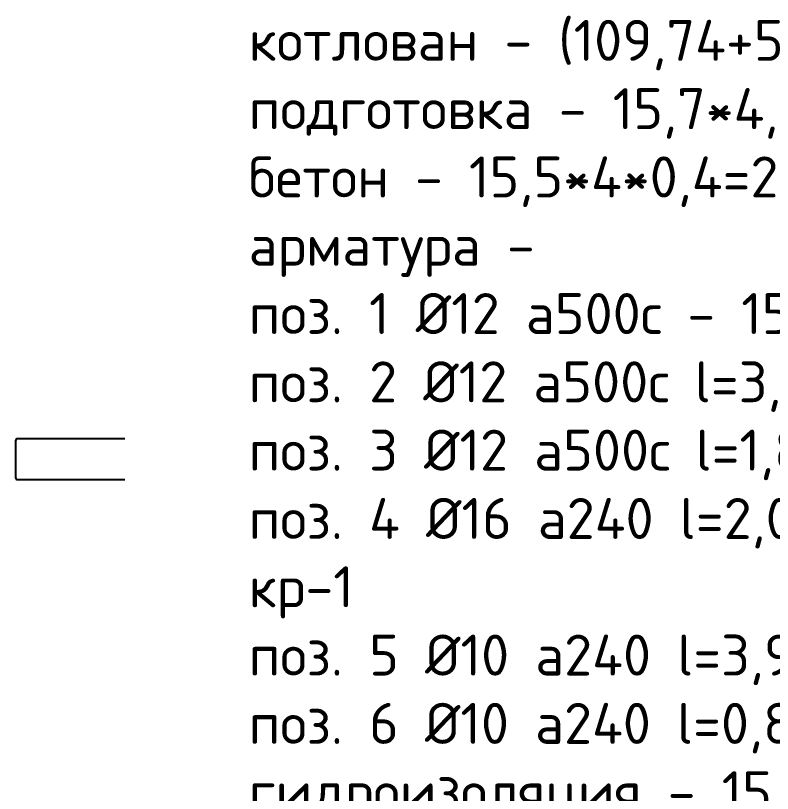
# Model space of a CAD drawing. Header units: metres. Extents: x 407396 to 516262, y -257300 to -131999.
# Drawn here: x 462152 to 467691, y -179372 to -173676 of the extents above; entities that cross this region are included whole.
import ezdxf

# ---------------------------------------------------------------- set-up
doc = ezdxf.new("R2010")
doc.units = ezdxf.units.M
doc.layers.add('второстепенные', color=7, linetype='Continuous', lineweight=25)
doc.layers.add('помощь', color=1, linetype='Continuous', lineweight=0, plot=False)
doc.styles.add('ISOCPEUR', font='isocpeur.ttf')

msp = doc.modelspace()

# ---------------------------------------------------------------- linework, layer by layer
at = {"layer": 'второстепенные', "ltscale": 10}
msp.add_lwpolyline([(462952.06, -176774.17), (462167.06, -176774.17, 0.4142136), (462152.06, -176789.17), (462152.06, -177059.17, 0.4142136), (462167.06, -177074.17), (462952.06, -177074.17)], format="xyb", dxfattribs=at)

# ---------------------------------------------------------------- texts
at = {"layer": 'помощь', "ltscale": 10, "insert": (463857.85, -173707.7), "char_height": 300, "attachment_point": 1, "style": 'ISOCPEUR'}
msp.add_mtext_dynamic_manual_height_columns('\\A1;котлован - (109,74+537,67)/2*7,96=2576,7\\Pподготовка - 15,7*4,2*0,1=6,6\\Pбетон - 15,5*4*0,4=24,8\\Pарматура - \\Pпоз. 1 %%C12 а500с - 15,45+0,7=16,15 п.м. - 20*2=40 шт.\\Pпоз. 2 %%C12 а500с l=3,95 м 78*2=156 шт.\\Pпоз. 3 %%C12 а500с l=1,89 м 19*2+70*2=178 шт.\\Pпоз. 4 %%C16 а240 l=2,0 м 9*2=18 шт.\\Pкр-1\\Pпоз. 5 %%C10 а240 l=3,95 м 2*2*16=64 шт.\\Pпоз. 6 %%C10 а240 l=0,82 м 10*16=160 шт.\\Pгидроизоляция - 15,5*4+39*0,4=77,6\\Pподготовка песок - 15,5*4*0,1=6,2\\P\\Pобратная засыпка - \\P(109,74+294,55)/2*4,1-1,5{\\H0.7x;\\S2^ ;\\H1.4286x;*3,14*14,5-0,4\\H0.7x;\\S2^ ;\\H1.4286x;*3,14*0,5*2-0,5\\H0.69998x;\\S2^ ;\\H1.4286x;*3,14*0,5-6,6-24,8-6,2=687,9\\P(294,55+537,67)/2*3,86-0,4²*3,14*3,86*2-0,5}²*3,14*3,86=1599,3', width=15634.5413, gutter_width=2326.03, heights=[11823.17], dxfattribs=at)

doc.saveas('drawing.dxf')
